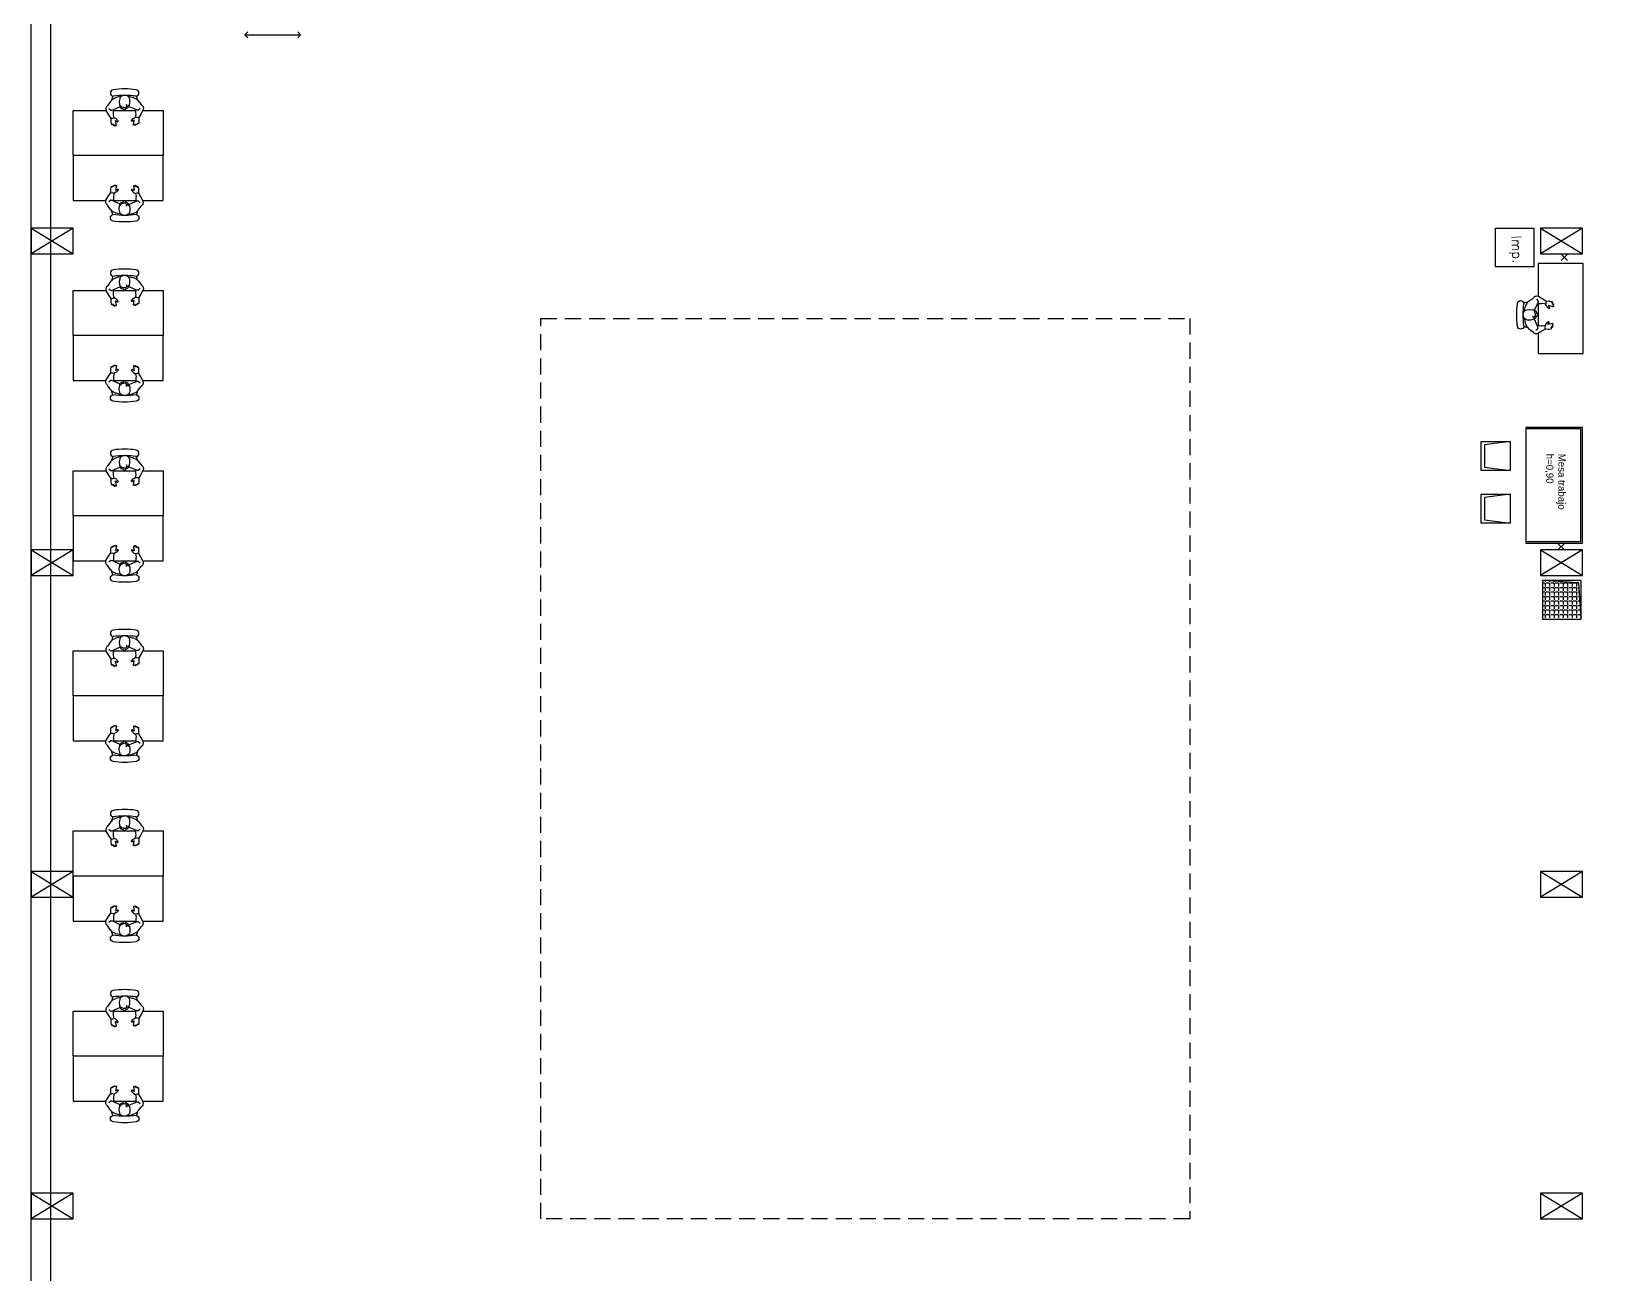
# Model space of a CAD drawing. Header units: millimetres. Extents: x 163 to 215.4, y 114.4 to 199.5.
# Drawn here: x 167.84 to 192.15, y 148.59 to 167.9 of the extents above; entities that cross this region are included whole.
import ezdxf

# ---------------------------------------------------------------- set-up
doc = ezdxf.new("R2010")
doc.units = ezdxf.units.MM
for name, pattern in [('AUDIT_I_201002150132-0', [0]), ('CONTINOUS', [0]), ('HIDDEN', [0.375, 0.25, -0.125])]:
    doc.linetypes.add(name, pattern=pattern)
for name, color, linetype in [('ALM - Est. Livianas - Italianas', 150, 'CONTINOUS'), ('EQ - Mobiliario', 255, 'AUDIT_I_201002150132-0'), ('Muros Durlock Existente', 250, 'Continuous'), ('Plano base$0$EQ - Mobiliario', 252, 'AUDIT_I_201002150132-0')]:
    doc.layers.add(name, color=color, linetype=linetype)
doc.styles.add('OpenGostTypeA-Regular', font='OpenGostTypeA-Regular')
doc.styles.add('Plano base$0$Standard', font='txt.shx')

# ---------------------------------------------------------------- blocks, each defined once
blk = doc.blocks.new('*U18')
blk.add_lwpolyline([(-23.325, 0), (-22.675, 0), (-22.675, 0.4), (-23.325, 0.4)], close=True)
blk = doc.blocks.new('*U17')
at = {"color": 0, "linetype": 'ByBlock', "lineweight": -2}
for p in [(0, 50), (23.45, 50), (0, 45), (23.45, 45), (0, 40), (23.45, 40), (0, 35), (23.45, 35)]:
    blk.add_blockref('*U18', p, dxfattribs=at)
blk = doc.blocks.new('Plano base$0$S11')
at = {"layer": 'Plano base$0$EQ - Mobiliario'}
for points in [[(-0.05157, 0.353258), (-0.132673, 0.33131, 0.052358), (-0.142413, 0.327545), (-0.186929, 0.304734), (-0.211415, 0.281504, 0.053378), (-0.218314, 0.273397), (-0.259688, 0.212712, -0.078921), (-0.270449, 0.201298), (-0.274028, 0.198535, 0.253624), (-0.293316, 0.154953), (-0.291356, 0.13054), (-0.248933, 0.063996, 0.001509), (-0.24877, 0.063742), (-0.215435, 0.012144), (-0.215679, -0.033299, 0.039319), (-0.215104, -0.04113), (-0.209528, -0.077571, 0.271109), (-0.206347, -0.081494), (-0.202026, -0.083121, 0.56371), (-0.195302, -0.077831), (-0.194022, -0.074411), (-0.183012, -0.092915, 0.308624), (-0.178144, -0.095755), (-0.174821, -0.09552, 0.454858), (-0.170281, -0.089503), (-0.171597, -0.083247), (-0.161148, -0.103242, 0.307468), (-0.156198, -0.1059), (-0.150585, -0.105315, 0.419663), (-0.146141, -0.099731), (-0.146597, -0.092873), (-0.137417, -0.099456, 0.353703), (-0.131471, -0.101499), (-0.129802, -0.100891, 0.381475), (-0.126651, -0.095024), (-0.143368, -0.025513), (-0.130185, -0.031667), (-0.111054, -0.04281, 0.392799), (-0.104414, -0.041317), (-0.10084, -0.036105, 0.335675), (-0.101121, -0.030078), (-0.120712, -0.006551, 0.110367), (-0.137985, 0.006761), (-0.165212, 0.019472), (-0.170055, 0.037788), (-0.175656, 0.064976, 0.035291), (-0.172848, 0.142745)], [(0.048147, 0.35353), (0.121226, 0.337577, -0.052358), (0.13114, 0.334297), (0.176727, 0.313711), (0.202329, 0.291716, -0.053378), (0.20962, 0.283959), (0.253938, 0.22539, 0.078921), (0.265248, 0.21452), (0.268959, 0.211937, -0.253624), (0.290374, 0.16936), (0.289621, 0.14488), (0.250532, 0.076325, -0.001509), (0.250382, 0.076063), (0.219634, 0.022883), (0.222119, -0.022493, -0.039319), (0.221932, -0.030342), (0.21816, -0.067014, -0.271109), (0.215176, -0.07109), (0.210941, -0.072927, -0.56371), (0.203964, -0.067975), (0.202517, -0.064623), (0.192433, -0.083648, -0.308624), (0.187712, -0.086724), (0.184381, -0.086654, -0.454858), (0.179549, -0.080869), (0.180555, -0.074555), (0.171106, -0.095041, -0.307468), (0.166293, -0.09794), (0.160658, -0.097632, -0.419663), (0.155944, -0.092274), (0.156061, -0.085403), (0.147217, -0.09243, -0.353703), (0.141378, -0.094764), (0.139682, -0.09424, -0.381475), (0.136245, -0.088535), (0.149512, -0.018284), (0.136649, -0.025081), (0.118091, -0.037154, -0.392799), (0.111385, -0.03599), (0.107558, -0.030961, -0.335675), (0.107542, -0.024928), (0.125948, -0.000462, -0.110367), (0.142543, 0.013686), (0.16911, 0.027724), (0.173043, 0.046257), (0.177297, 0.073688, -0.035291), (0.170655, 0.151224)], [(-0.07161, 0.189774), (-0.172848, 0.142745, -0.136037), (-0.197574, 0.132634), (-0.212527, 0.130864), (-0.245783, 0.157093)], [(-0.218806, 0.016393), (-0.213085, 0.014459, 0.155319), (-0.182758, 0.013915), (-0.1648, 0.019279)], [(0.072112, 0.218185), (0.061747, 0.203843, -0.211627), (0.047748, 0.195681), (0.041131, 0.194946), (0.037744, 0.198336, -0.177498), (0.03196, 0.210828), (0.030915, 0.223496), (0.028353, 0.202562, -0.076282), (0.024248, 0.187959), (0.022908, 0.185009, -0.269675), (0.006512, 0.173362, -0.089564), (-0.011189, 0.174922), (-0.015424, 0.176078), (-0.042845, 0.184654), (-0.050929, 0.188121, -0.168212), (-0.075123, 0.210146), (-0.077121, 0.213814)], [(0.063464, 0.194726), (0.170655, 0.151224, 0.136037), (0.19585, 0.142345), (0.210872, 0.141315), (0.242793, 0.169152)], [(0.22279, 0.027293), (0.217172, 0.025079, -0.155319), (0.186909, 0.02304), (0.168708, 0.027511)]]:
    blk.add_lwpolyline(points, format="xyb", dxfattribs=at)
blk.add_lwpolyline([(0.002661, 0.135074), (0.005335, 0.137595, 0.128039), (0.01069, 0.146133), (0.011418, 0.148443, -0.219355), (0.022675, 0.160837), (0.045486, 0.170524, 0.17095), (0.055296, 0.179485), (0.072256, 0.21113, 0.07568), (0.074268, 0.216804), (0.081365, 0.253736, 0.047493), (0.082263, 0.263171), (0.082263, 0.288818, 0.10638), (0.077837, 0.309385), (0.067976, 0.331235, 0.20273), (0.039396, 0.357691), (0.021476, 0.364167, 0.135751), (-0.005104, 0.366216), (-0.033512, 0.360667, 0.197051), (-0.065203, 0.339812), (-0.069253, 0.333888, 0.116404), (-0.077514, 0.312455), (-0.083155, 0.271268, 0.060301), (-0.083344, 0.259253), (-0.07753, 0.203977, 0.09676), (-0.075281, 0.196645), (-0.063687, 0.174943, 0.215466), (-0.050631, 0.164899), (-0.030294, 0.16011), (-0.0272, 0.158969, -0.197631), (-0.015998, 0.148671), (-0.014185, 0.144792, 0.157943), (-0.005778, 0.135775), (-0.003197, 0.134342, 0.326668)], format="xyb", close=True, dxfattribs=at)
blk.add_lwpolyline([(0, 0.367213), (-0.001653, 0.366766)], dxfattribs=at)
for centre, radius, start, end in [((-0.171802, 0.404209), 0.0508, 98.455473, 261.544527), ((-0.00143, 0.264479), 0.203175, 153.61801, 172.948325), ((0, -0.751491), 1.2192, 81.544527, 98.455473), ((0, -0.851987), 1.2192, 81.544527, 98.455473), ((0.171802, 0.404209), 0.0508, 278.455473, 81.544527), ((-0.00143, 0.264479), 0.203175, 8.377378, 26.212212)]:
    blk.add_arc(centre, radius, start, end, dxfattribs=at)
blk = doc.blocks.new('Plano base$0$escritorio_1.40x0.80')
at = {"layer": 'Plano base$0$EQ - Mobiliario'}
for points in [[(0, 0.315978), (0, 0), (-0.7, 0), (-0.7, 1.4), (0, 1.4), (0, 0.890842)], [(0, 0.771842), (0, 0.428037)]]:
    blk.add_lwpolyline(points, dxfattribs=at)
at = {"layer": 'Plano base$0$EQ - Mobiliario', "rotation": 270}
blk.add_blockref('Plano base$0$S11', (-0.133713, 0.599231), dxfattribs=at)
blk = doc.blocks.new('balanza')
h = blk.add_hatch()
h.set_pattern_fill('ANGLE', color=256, scale=0.01)
h.set_pattern_definition([(0, (236.46856, 256.775966), (0, 0.06985), [0.0508, -0.01905]), (90, (236.46856, 256.775966), (-0.06985, 0), [0.0508, -0.01905])])
h.paths.add_polyline_path([(0, 0.6), (0.6, 0.6), (0.6, 0), (0.036, 0.036)])
for p, q in [((0, 0.6), (0.036, 0.036)), ((0.036, 0.036), (0.6, 0))]:
    blk.add_line(p, q)
blk.add_lwpolyline([(0, 0), (0.6, 0), (0.6, 0.6), (0, 0.6)], close=True)
blk = doc.blocks.new('Mesa Trabajo')
at = {"layer": 'EQ - Mobiliario'}
blk.add_lwpolyline([(-0.88, 0.9), (-0.88, -0.9), (0, -0.9), (0, 0.9)], close=True, dxfattribs=at)
blk.add_lwpolyline([(-0.88, -0.875), (-0.025, -0.875), (-0.025, 0.875), (-0.88, 0.875)], dxfattribs=at)
at = {"layer": 'EQ - Mobiliario', "insert": (-0.261534, 0.490721), "char_height": 0.1125, "width": 1.410083, "attachment_point": 1, "rotation": 270, "style": 'OpenGostTypeA-Regular'}
blk.add_mtext('Mesa trabajo\\Ph=0,90', dxfattribs=at)
blk = doc.blocks.new('banqueta alta')
blk.add_lwpolyline([(-0.225, -0.45), (0.225, -0.45), (0.225, 0), (-0.225, 0)], close=True)
blk.add_lwpolyline([(-0.225, -0.45), (-0.174386, -0.050614), (0.174386, -0.050614), (0.225, -0.45)])

msp = doc.modelspace()

# ---------------------------------------------------------------- linework, layer by layer
for points in [[(177.743211, 176.579288), (177.743194, 176.629335), (177.743194, 182.979335), (168.143194, 182.979335), (168.143194, 170.279335), (168.243194, 170.279335), (168.243194, 169.979335), (168.143194, 169.979335), (168.143194, 114.679335), (215.143194, 114.679335), (215.143194, 169.979335), (190.845477, 169.979335), (190.845477, 170.279335), (215.443194, 170.279335), (215.443194, 114.379335), (167.843194, 114.379335), (167.843194, 183.279335), (178.043194, 183.279335), (178.043194, 176.779335), (181.278515, 176.779335)], [(167.843194, 164.840131), (168.493194, 164.440131)], [(168.493194, 164.840131), (167.843194, 164.440131)], [(191.293194, 164.840131), (191.943194, 164.440131)], [(191.943194, 164.840131), (191.293194, 164.440131)], [(167.843194, 159.840131), (168.493194, 159.440131)], [(168.493194, 159.840131), (167.843194, 159.440131)], [(191.293194, 159.840131), (191.943194, 159.440131)], [(191.943194, 159.840131), (191.293194, 159.440131)], [(167.843194, 154.840131), (168.493194, 154.440131)], [(168.493194, 154.840131), (167.843194, 154.440131)], [(191.293194, 154.840131), (191.943194, 154.440131)], [(191.943194, 154.840131), (191.293194, 154.440131)], [(167.843194, 149.840131), (168.493194, 149.440131)], [(168.493194, 149.840131), (167.843194, 149.440131)], [(191.293194, 149.840131), (191.943194, 149.440131)], [(191.943194, 149.840131), (191.293194, 149.440131)]]:
    msp.add_lwpolyline(points)
at = {"color": 1}
for points in [[(171.163388, 167.842129), (171.209081, 167.887821)], [(171.163388, 167.842129), (172.028187, 167.842129)], [(171.163388, 167.842129), (171.209081, 167.796436)], [(172.028187, 167.842129), (171.982495, 167.887821)], [(172.028187, 167.842129), (171.982495, 167.796436)]]:
    msp.add_lwpolyline(points, dxfattribs=at)
at = {"layer": 'ALM - Est. Livianas - Italianas', "color": 1, "transparency": 16777216}
for points in [[(191.713777, 164.43666), (191.613777, 164.33666), (191.713777, 164.43666)], [(191.713777, 164.33666), (191.613777, 164.43666)], [(191.563777, 159.840131), (191.663777, 159.940131), (191.563777, 159.840131)], [(191.563777, 159.940131), (191.663777, 159.840131)]]:
    msp.add_lwpolyline(points, dxfattribs=at)
at = {"layer": 'EQ - Mobiliario', "elevation": 0.000023}
msp.add_lwpolyline([(190.590711, 164.23964), (190.590711, 164.83964), (191.190711, 164.83964), (191.190711, 164.23964)], close=True, dxfattribs=at)
at = {"layer": 'Muros Durlock Existente', "linetype": 'HIDDEN'}
msp.add_lwpolyline([(175.760278, 163.4348), (185.841366, 163.4348), (185.841366, 149.440131), (175.760278, 149.440131)], close=True, dxfattribs=at)

# ---------------------------------------------------------------- block references
msp.add_blockref('*U17', (191.168194, 114.440131))
at = {"layer": 'EQ - Mobiliario'}
for name, p, rotation in [('Plano base$0$escritorio_1.40x0.80', (169.893194, 166.669635), 90), ('Plano base$0$escritorio_1.40x0.80', (169.893194, 163.869635), 90), ('Plano base$0$escritorio_1.40x0.80', (169.893194, 161.069635), 90), ('balanza', (191.923658, 159.362452), 180), ('Plano base$0$escritorio_1.40x0.80', (169.893194, 158.269635), 90), ('Plano base$0$escritorio_1.40x0.80', (169.893194, 155.469635), 90), ('Plano base$0$escritorio_1.40x0.80', (169.893194, 152.669635), 90)]:
    msp.add_blockref(name, p, dxfattribs=dict(at, rotation=rotation))
at = {"layer": 'EQ - Mobiliario', "xscale": -1, "rotation": 90}
for p in [(169.893194, 165.269635), (169.893194, 162.469635), (169.893194, 159.669635), (169.893194, 156.869635), (169.893194, 154.069635), (169.893194, 151.269635)]:
    msp.add_blockref('Plano base$0$escritorio_1.40x0.80', p, dxfattribs=at)
at = {"layer": 'EQ - Mobiliario', "xscale": -1}
msp.add_blockref('Plano base$0$escritorio_1.40x0.80', (191.256304, 162.891949), dxfattribs=at)
at = {"layer": 'EQ - Mobiliario'}
msp.add_blockref('Mesa Trabajo', (191.942402, 160.842492), dxfattribs=at)
at = {"layer": 'EQ - Mobiliario', "color": 1, "xscale": -1, "rotation": 90}
for p in [(190.372563, 161.2984), (190.372563, 160.480178)]:
    msp.add_blockref('banqueta alta', p, dxfattribs=at)

# ---------------------------------------------------------------- texts
at = {"layer": 'EQ - Mobiliario', "insert": (190.825614, 164.030482), "char_height": 0.15, "width": 0.945684, "attachment_point": 9, "rotation": 272.95384, "style": 'Plano base$0$Standard'}
msp.add_mtext('\\pxqc;Imp.', dxfattribs=at)

doc.saveas('drawing.dxf')
